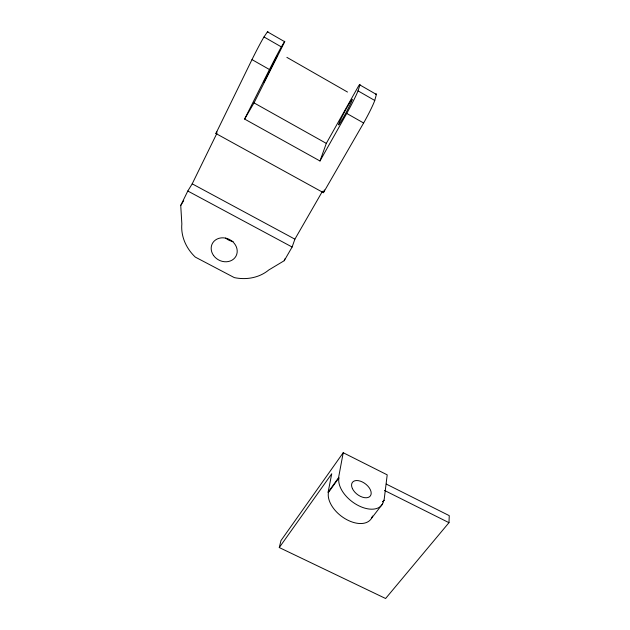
<?xml version="1.0" encoding="UTF-8"?>
<svg xmlns="http://www.w3.org/2000/svg" width="630" height="630" viewBox="0 0 630 630"><rect width="100%" height="100%" fill="white"/><g stroke="black" fill="none" stroke-linecap="round" stroke-linejoin="round"><path stroke-width="0.94" d="M382.914 501.866L384.064 500.377L387.206 474.847L343.216 452.718L280.956 540.611L279.279 547.549L385.607 598.5L448.977 522.672L449.261 515.647L386.269 484.076M372.48 516.041A25.523 15.498 37.4 0 1 346.72 519.632A25.523 15.498 37.4 0 1 328.458 492.44L328.104 492.258L338.554 477.721L343.216 452.718M328.104 492.258L331.734 473.776L279.279 547.549M374.748 100.461L376.401 94.445L359.927 84.971A21.735 1.26 -61.8 0 0 358.864 85.475L326.308 143.38L319.985 160.989L244.613 119.07L269.475 69.536A22.302 0.472 -62.9 0 1 281.35 46.896L284.5 41.611L267.443 31.807L264.009 36.95A22.381 0.882 -63.2 0 0 251.992 59.606L215.901 133.497L323.442 192.693L363.628 123.007A21.9 1.669 -61.6 0 0 374.748 100.461L358.013 90.862L359.927 84.971M323.442 192.693L324.348 189.945M217.027 133.072L192.205 183.834L187.803 191.016L180.739 205.475L181.849 223.926A42.903 37.375 29.1 0 0 195.284 257.095L234.321 277.609A42.651 37.264 27.2 0 0 268.734 270.01L284.232 260.702L292.115 247.031L294.895 239.164L322.466 191.252M284.232 260.702L284.894 258.859M244.613 119.07L254.024 102.887L284.28 42.619A22.058 0.465 -62.9 0 0 284.5 41.611M319.985 160.989L346.752 113.431A21.971 1.291 -61.8 0 0 358.013 90.862M180.739 205.475L183.692 200.631M215.901 133.497L216.933 131.859M328.458 492.44L338.909 477.902L338.554 477.721M382.56 501.693L384.064 500.377M371.495 518.317L382.418 504.126M384.505 490.447L448.977 522.672M187.803 191.016L292.115 247.031M192.205 183.834L294.895 239.164M254.024 102.887L326.308 143.38M251.992 59.606L269.475 69.536M346.752 113.431L363.628 123.007M286.878 57.361L347.492 92.043M264.009 36.95L281.35 46.896M375.653 94.272A21.664 1.63 -61.6 0 1 376.401 94.445M267.443 31.807A22.137 0.858 -63.2 0 1 267.679 32.209M233.124 241.511A12.891 11.293 28.5 0 1 225.65 238.061M383.709 500.204A25.822 15.293 37.2 0 1 358.73 505.764A25.822 15.293 37.2 0 1 338.909 477.902M263.663 82.239L276.98 56.291L263.663 82.239M342.263 119.464A14.49 0.843 -61.9 0 0 352.296 99.32A14.49 0.843 -61.9 0 0 341.736 117.353A14.49 0.843 -61.9 0 0 342.263 119.464M213.523 255.449A13.387 11.576 27.6 0 0 235.99 256.134A13.387 11.576 27.6 0 0 223.083 237.817A13.387 11.576 27.6 0 0 213.523 255.449M352.414 488.589A11.238 6.654 37.2 0 0 369.322 496.889A11.238 6.654 37.2 0 0 362.392 481.989A11.238 6.654 37.2 0 0 352.414 488.589"/></g></svg>
